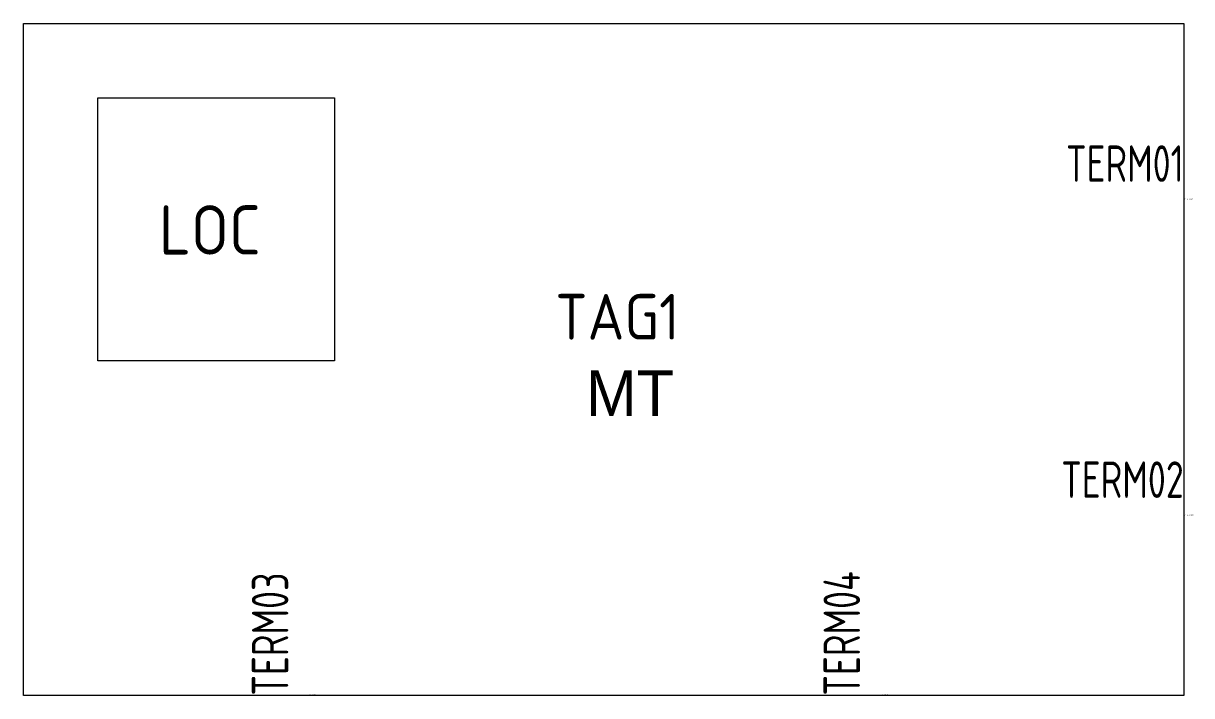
# Model space of a CAD drawing. Extents: x 0 to 64, y -36.8 to 0.
import ezdxf
from ezdxf.enums import TextEntityAlignment as Align

# ---------------------------------------------------------------- set-up
doc = ezdxf.new("R2010")
doc.units = 0
doc.header["$LTSCALE"] = 10
doc.styles.add('WD_IEC', font='ISOCP2.shx', dxfattribs={"width": 0.9, "height": 4})

msp = doc.modelspace()

# ---------------------------------------------------------------- linework, layer by layer
for points in [[(0, 0), (63.59, 0), (63.59, -36.847), (0, -36.847)], [(4.079, -4.076), (17.046, -4.076), (17.046, -18.493), (4.079, -18.493)]]:
    msp.add_lwpolyline(points, close=True)

# ---------------------------------------------------------------- texts
at = {"style": 'WD_IEC', "width": 0.8}
for tag, p in [('TERM01', (63.59, -8.685)), ('TERM02', (63.59, -26.009))]:
    msp.add_attdef(tag, text='', height=2, dxfattribs=at).set_placement(p, align=Align.RIGHT)
at = {"style": 'WD_IEC'}
for tag, height, p in [('LOC', 2.7, (13.009, -12.672)), ('TAG1', 2.5, (35.967, -17.332))]:
    msp.add_attdef(tag, text='', height=height, dxfattribs=at).set_placement(p, align=Align.RIGHT)
at = {"style": 'WD_IEC', "flags": 1}
for tag, p in [('X1TERM01', (63.59, -9.685)), ('X1TERM02', (63.59, -27.009)), ('X8TERM03', (15.52, -36.847)), ('X8TERM04', (46.849, -36.847))]:
    msp.add_attdef(tag, p, '', height=0.08, dxfattribs=at)
msp.add_attdef('MT', (30.825, -21.513), 'MN', height=2.5)
at = {"style": 'WD_IEC', "width": 0.8}
for tag, p in [('TERM04', (45.849, -36.847)), ('TERM03', (14.52, -36.847))]:
    msp.add_attdef(tag, p, '', height=2, rotation=90, dxfattribs=at)

doc.saveas('drawing.dxf')
